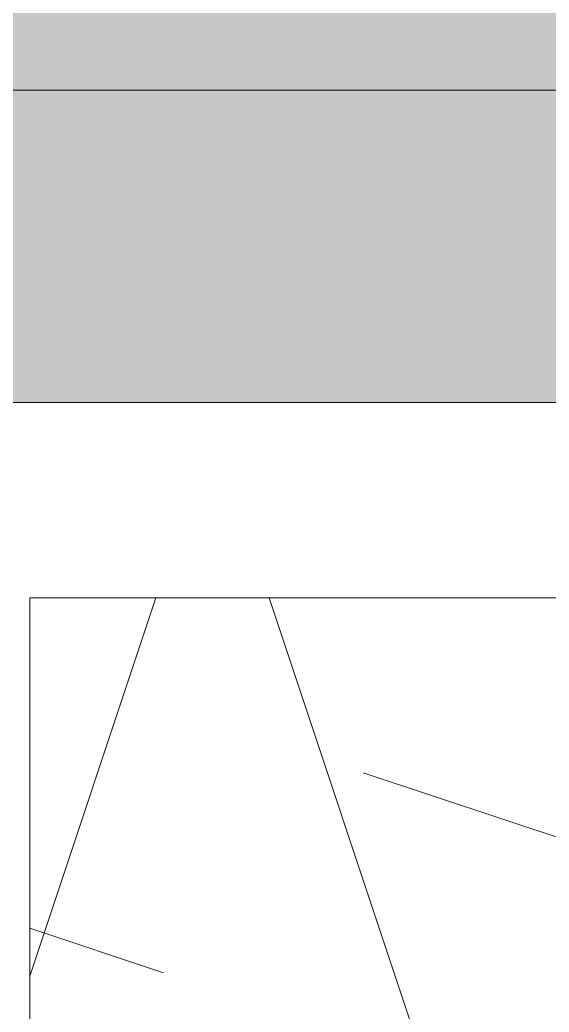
# Model space of a CAD drawing. Header units: inches. Extents: x -4110 to -1807, y 9775 to 11251.
# Drawn here: x -3484.506 to -3482.81, y 10023.663 to 10026.84 of the extents above; entities that cross this region are included whole.
import ezdxf

# ---------------------------------------------------------------- set-up
doc = ezdxf.new("R2010")
doc.units = ezdxf.units.IN
doc.header["$MEASUREMENT"] = 0
for name, color, linetype, lineweight in [('0-1', 7, 'Continuous', 5), ('0-2', 10, 'Continuous', 18), ('A-DOOR-FRAM-1', 254, 'Continuous', 18), ('A-DOOR-FRAM-2', 7, 'Continuous', 9), ('A-WALL-4', 10, 'Continuous', 18), ('A-WALL-PATT-2', 253, 'Continuous', 9)]:
    doc.layers.add(name, color=color, linetype=linetype, lineweight=lineweight)

# ---------------------------------------------------------------- blocks, each defined once
blk = doc.blocks.new('SLIDING - FLUSH - TRIPLE PANEL - SLIDING - FLUSH - 7-0 x 6-8-3853471-ENLARGED RCP - 3RD FLOOR PLAN - WEST')
at = {"layer": 'A-DOOR-FRAM-1'}
h = blk.add_hatch(color=256, dxfattribs=at)
h.paths.add_polyline_path([(42, 0.75), (14, 0.75), (14, -0.625), (-14, -0.625), (-14, 0.625), (-42, 0.625), (-42, -2.5), (42, -2.5)], flags=0)
h.paths.add_polyline_path([(42, 2.125), (42, 2.25), (-14, 2.25), (-14, 0.75), (14, 0.75), (14, 2.125), (23.9427, 2.125)], flags=0)
blk.add_hatch(color=256, dxfattribs=at).paths.add_polyline_path([(43, 2.125), (43, 2.25), (42, 2.25), (42, -2.5), (43, -2.5), (43, 1.625)], flags=0)
at = {"layer": 'A-DOOR-FRAM-2'}
for p, q in [((42, -2.5), (42, 2.25)), ((43, 2.25), (43, -2.5))]:
    blk.add_line(p, q, dxfattribs=at)
blk = doc.blocks.new('CTR - 1st Phase - Unit Layouts_rvt-1-ENLARGED RCP - 3RD FLOOR PLAN - WEST')
at = {"layer": 'A-WALL-PATT-2'}
h = blk.add_hatch(dxfattribs=at)
h.set_pattern_fill('FP_2', color=256, style=0, pattern_type=2)
h.set_pattern_definition([(161.57, (0.32, 0.32), (-2.560496185, -0.000537386), [0, -18.214, 2.022, 0]), (18.43, (-0.32, 0.32), (-2.560496185, 0.000537386), [0, -18.214, 2.022, 0]), (108.43, (0.32, 0.32), (1.27922091, -6.400876726), [6.07, -14.166]), (71.57, (-0.32, 0.32), (1.27922091, 6.400876726), [6.07, -14.166])])
h.paths.add_polyline_path([(-3484.4737, 9989.0644), (-3480.9737, 9989.0644), (-3480.9737, 10024.9894), (-3484.4737, 10024.9894), (-3484.4737, 9993.4029)], flags=0)
h.paths.add_polyline_path([(-3484.4737, 10112.2394), (-3480.9737, 10112.2394), (-3480.9737, 10123.2805), (-3484.4737, 10126.7805), (-3484.4737, 10121.5719)], flags=0)
at = {"layer": 'A-WALL-4'}
for p, q in [((-3484.4737, 10020.3644), (-3484.4737, 10024.9894)), ((-3484.4737, 10024.9894), (-3482.7237, 10024.9894))]:
    blk.add_line(p, q, dxfattribs=at)
at = {"layer": '0-2', "rotation": 270}
blk.add_blockref('SLIDING - FLUSH - TRIPLE PANEL - SLIDING - FLUSH - 7-0 x 6-8-3853471-ENLARGED RCP - 3RD FLOOR PLAN - WEST', (-3482.5987, 10068.6144), dxfattribs=at)

msp = doc.modelspace()

# ---------------------------------------------------------------- block references
at = {"layer": '0-1'}
msp.add_blockref('CTR - 1st Phase - Unit Layouts_rvt-1-ENLARGED RCP - 3RD FLOOR PLAN - WEST', (0, 0), dxfattribs=at)

doc.saveas('drawing.dxf')
